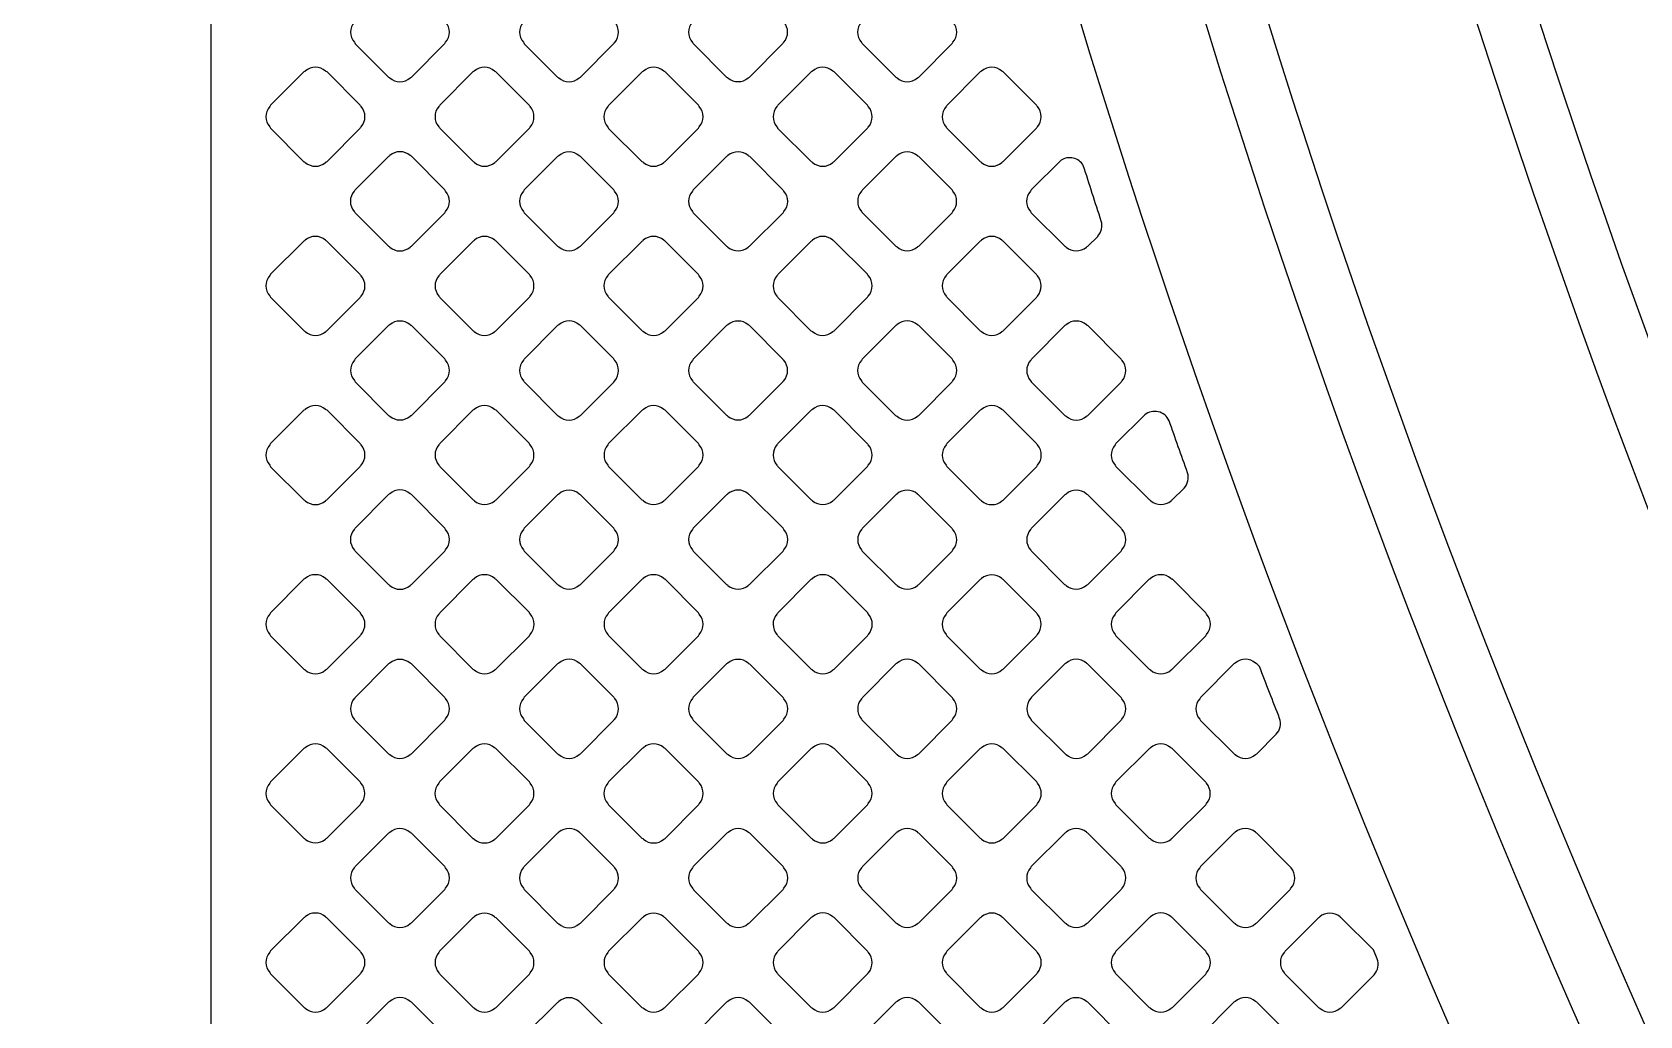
# Model space of a CAD drawing. Extents: x 0 to 248, y 0 to 175.
# Drawn here: x 77.443 to 79.493, y 144.971 to 146.224 of the extents above; entities that cross this region are included whole.
import ezdxf

# ---------------------------------------------------------------- set-up
doc = ezdxf.new("R2010")
doc.units = 0
doc.layers.add('gbr-dxf', color=7, linetype='Continuous')
doc.layers.add('gbr-outline-dxf', color=2, linetype='Continuous')

msp = doc.modelspace()

# ---------------------------------------------------------------- linework, layer by layer
at = {"layer": 'gbr-dxf', "linetype": 'Continuous'}
for points in [[(83.7322, 140.0897), (81.1909, 142.6311, -0.042133), (81.1868, 142.6359, -0.16673), (78.7251, 149.8102, -0.014135)], [(78.8013, 149.8102, 0.166721), (81.2467, 142.6831), (83.7873, 140.1424, -0.01212)], [(83.5493, 139.8215), (80.9089, 142.4619, -0.042015), (80.9048, 142.4667, -0.166954), (78.4137, 149.7194, -0.014027)], [(78.4899, 149.7178, 0.16691), (80.9647, 142.5139), (83.6011, 139.8775, -0.019676)], [(83.9056, 140.3552), (81.39, 142.8708, -0.042856), (81.3858, 142.8758, -0.165958), (79.0743, 149.6481, -0.01087)], [(79.1505, 149.6467, 0.165913), (81.4458, 142.9228), (83.9575, 140.4111, -0.019676)], [(84.0671, 140.6041), (81.5195, 143.1517, -0.041025), (81.5115, 143.1612, -0.164875), (79.3522, 149.5314, -0.009972)], [(78.2641, 149.4586, 0.012838), (78.2932, 148.8456, -0.017977), (78.2933, 148.844, 0.148382), (80.7903, 142.3653), (80.7906, 142.3649, 0.019899), (80.8008, 142.3538, -0.01365), (80.8016, 142.3529), (81.0112, 142.1433, -0.018805), (81.0124, 142.1422, 0.111695), (81.1151, 142.0774, -0.017124), (81.1165, 142.0768, -0.221605), (81.238, 141.9556, -0.020682), (81.2387, 141.9538, 0.111689), (81.3035, 141.8511, -0.023293)], [(81.6646, 141.033), (80.6517, 141.9555, -0.031164), (80.6495, 141.9576), (80.3139, 142.2631, -0.044523), (80.3106, 142.2661), (79.4111, 143.0854, -0.035323), (79.4085, 143.0877), (77.7613, 144.5878, -0.015038), (77.7603, 144.5887, -0.209951), (77.6718, 144.7879, -0.013835), (77.6717, 144.7891), (77.6717, 144.8227, -0.022988), (77.6717, 144.825), (77.6717, 145.684, -0.016316), (77.6717, 145.6855, -0.01633), (77.6717, 145.687), (77.6717, 146.5461, -0.016316)]]:
    msp.add_lwpolyline(points, format="xyb", dxfattribs=at)
for points in [[(78.0696, 146.2115, -0.104392), (78.0706, 146.2097), (78.1131, 146.1672, -0.100151), (78.1148, 146.1662, 0.37981), (78.1408, 146.1662, -0.095956), (78.1424, 146.1671), (78.185, 146.2098, -0.096332), (78.186, 146.2114, 0.37981), (78.186, 146.2374, -0.108153), (78.185, 146.2393), (78.1425, 146.2817, -0.096111), (78.1408, 146.2827, 0.379731), (78.1149, 146.2827, -0.096458), (78.1132, 146.2817), (78.0705, 146.2391, -0.096627), (78.0696, 146.2374, 0.379731)], [(78.5006, 146.2114, -0.087848), (78.5015, 146.2099), (78.5442, 146.1672, -0.10046), (78.5459, 146.1662, 0.37981), (78.5719, 146.1662, -0.096625), (78.5735, 146.1672), (78.6161, 146.2098, -0.096111), (78.6171, 146.2115, 0.37981), (78.6171, 146.2374, -0.09253), (78.6162, 146.239), (78.5735, 146.2817, -0.096423), (78.5718, 146.2827, 0.379731), (78.5458, 146.2827, -0.096458), (78.5442, 146.2817), (78.5015, 146.239, -0.096627), (78.5006, 146.2374, 0.379731)], [(77.8542, 146.2115, -0.104392), (77.8552, 146.2097), (77.8976, 146.1673, -0.10046), (77.8993, 146.1663, 0.379451), (77.9253, 146.1663, -0.096117), (77.9269, 146.1673), (77.9695, 146.2098, -0.095796), (77.9704, 146.2115, 0.378779), (77.9704, 146.2374, -0.091952), (77.9695, 146.2389), (77.9269, 146.2816, -0.096527), (77.9252, 146.2825, 0.37947), (77.8993, 146.2825, -0.096458), (77.8976, 146.2815), (77.8552, 146.2391, -0.096627), (77.8542, 146.2375, 0.379731)], [(78.2852, 146.2114, -0.083317), (78.286, 146.21), (78.3287, 146.1673, -0.096111), (78.3304, 146.1663, 0.379451), (78.3563, 146.1663, -0.09601), (78.358, 146.1673), (78.4005, 146.2098, -0.095796), (78.4015, 146.2115, 0.378779), (78.4015, 146.2374, -0.09601), (78.4005, 146.239), (78.358, 146.2816, -0.10077), (78.3563, 146.2826, 0.37947), (78.3303, 146.2825, -0.096458), (78.3287, 146.2816), (78.2861, 146.239, -0.096627), (78.2852, 146.2374, 0.379731)], [(77.7464, 146.1037, -0.100082), (77.7474, 146.102), (77.7899, 146.0594, -0.095895), (77.7915, 146.0585, 0.378747), (77.8174, 146.0585, -0.09601), (77.8191, 146.0594), (77.8617, 146.1021, -0.096227), (77.8627, 146.1038, 0.379422), (77.8627, 146.1297, -0.096458), (77.8617, 146.1314), (77.8193, 146.1738, -0.100499), (77.8175, 146.1748, 0.379731), (77.7916, 146.1748, -0.096458), (77.7899, 146.1738), (77.7474, 146.1313, -0.096627), (77.7464, 146.1296, 0.3795)], [(77.9619, 146.1038, -0.103999), (77.9629, 146.102), (78.0055, 146.0595, -0.099849), (78.0072, 146.0585, 0.37889), (78.0331, 146.0585, -0.096117), (78.0347, 146.0595), (78.0773, 146.102, -0.095895), (78.0782, 146.1036, 0.379201), (78.0782, 146.1296, -0.092348), (78.0773, 146.1311), (78.0346, 146.1738, -0.096111), (78.0329, 146.1748, 0.379731), (78.007, 146.1748, -0.096458), (78.0053, 146.1738), (77.9629, 146.1314, -0.096627), (77.9619, 146.1298, 0.3795)], [(78.1773, 146.1036, -0.096625), (78.1783, 146.1019), (78.2207, 146.0596, -0.107961), (78.2226, 146.0585, 0.37981), (78.2485, 146.0585, -0.095956), (78.2502, 146.0595), (78.2928, 146.1021, -0.096332), (78.2938, 146.1038, 0.37981), (78.2938, 146.1297, -0.10047), (78.2928, 146.1315), (78.2504, 146.1738, -0.10399), (78.2486, 146.1748, 0.379731), (78.2226, 146.1748, -0.096458), (78.221, 146.1739), (78.1783, 146.1312, -0.096627), (78.1773, 146.1296, 0.379731)], [(78.3929, 146.1037, -0.083317), (78.3937, 146.1023), (78.4366, 146.0595, -0.096627), (78.4382, 146.0585, 0.37981), (78.4642, 146.0585, -0.096625), (78.4658, 146.0595), (78.5083, 146.102, -0.096111), (78.5093, 146.1036, 0.37981), (78.5093, 146.1296, -0.096458), (78.5083, 146.1313), (78.4657, 146.1738, -0.100499), (78.464, 146.1748, 0.379731), (78.438, 146.1748, -0.096458), (78.4364, 146.1739), (78.3938, 146.1313, -0.096627), (78.3929, 146.1297, 0.379731)], [(78.6084, 146.1036, -0.087613), (78.6093, 146.1021), (78.6519, 146.0595, -0.099849), (78.6536, 146.0585, 0.37889), (78.6795, 146.0585, -0.096117), (78.6812, 146.0595), (78.7239, 146.1022, -0.095895), (78.7248, 146.1038, 0.379201), (78.7248, 146.1297, -0.092348), (78.7239, 146.1313), (78.6813, 146.1739, -0.096111), (78.6796, 146.1748, 0.379731), (78.6537, 146.1748, -0.096458), (78.652, 146.1739), (78.6094, 146.1312, -0.096627), (78.6084, 146.1296, 0.3795)], [(77.854, 145.9959, -0.096625), (77.855, 145.9943), (77.8977, 145.9516, -0.092233), (77.8993, 145.9506, 0.379308), (77.9252, 145.9506, -0.09601), (77.9269, 145.9516), (77.9695, 145.9943, -0.095916), (77.9705, 145.9959, 0.378952), (77.9705, 146.0218, -0.099971), (77.9695, 146.0236), (77.9268, 146.0663, -0.088207), (77.9253, 146.0672, 0.37947), (77.8993, 146.0672, -0.096458), (77.8977, 146.0662), (77.855, 146.0236, -0.096627), (77.854, 146.0219, 0.379731)], [(78.0697, 145.996, -0.104473), (78.0707, 145.9942), (78.1131, 145.9518, -0.100073), (78.1149, 145.9508, 0.378747), (78.1408, 145.9508, -0.09601), (78.1424, 145.9518), (78.185, 145.9943, -0.096227), (78.1859, 145.9959, 0.379422), (78.1859, 146.0219, -0.09253), (78.185, 146.0235), (78.1424, 146.066, -0.096423), (78.1408, 146.067, 0.379731), (78.1148, 146.067, -0.096458), (78.1131, 146.066), (78.0707, 146.0236, -0.096857), (78.0697, 146.0219, 0.3795)], [(78.2851, 145.996, -0.108153), (78.2862, 145.9941), (78.3286, 145.9517, -0.104311), (78.3304, 145.9507, 0.37981), (78.3563, 145.9507, -0.096625), (78.358, 145.9517), (78.4006, 145.9943, -0.096111), (78.4016, 145.9959, 0.37981), (78.4016, 146.0219, -0.104293), (78.4005, 146.0237), (78.3581, 146.0661, -0.108515), (78.3563, 146.0671, 0.379731), (78.3303, 146.0671, -0.096458), (78.3287, 146.0661), (78.2861, 146.0236, -0.096627), (78.2851, 146.0219, 0.379731)], [(78.5007, 145.9959, -0.083317), (78.5016, 145.9945), (78.5443, 145.9518, -0.096111), (78.5459, 145.9508, 0.379308), (78.5718, 145.9508, -0.09601), (78.5735, 145.9518), (78.616, 145.9943, -0.096227), (78.617, 145.996, 0.378952), (78.617, 146.0219, -0.095968), (78.616, 146.0235), (78.5735, 146.066, -0.10077), (78.5718, 146.067, 0.37947), (78.5458, 146.067, -0.096458), (78.5442, 146.066), (78.5017, 146.0235, -0.096627), (78.5007, 146.0219, 0.379731)], [(78.7161, 145.9959, -0.087613), (78.717, 145.9944), (78.7597, 145.9517, -0.100073), (78.7614, 145.9507, 0.378934), (78.7874, 145.9507, -0.096157), (78.789, 145.9517), (78.8017, 145.9643), (78.8017, 145.9644, 0.264088), (78.8063, 145.9836, -0.001585), (78.7834, 146.0545, 0.417388), (78.755, 146.0614), (78.7171, 146.0235, -0.096627), (78.7161, 146.0219, 0.3795)], [(77.7464, 145.8883, -0.096625), (77.7474, 145.8866), (77.7901, 145.8439, -0.092233), (77.7916, 145.843, 0.37981), (77.8176, 145.843, -0.095956), (77.8192, 145.844), (77.8617, 145.8865, -0.096332), (77.8627, 145.8881, 0.37981), (77.8627, 145.9141, -0.10047), (77.8617, 145.9158), (77.8192, 145.9583, -0.10399), (77.8174, 145.9593, 0.379731), (77.7914, 145.9593, -0.096458), (77.7898, 145.9583), (77.7474, 145.9159, -0.096627), (77.7464, 145.9142, 0.379731)], [(77.9619, 145.8882, -0.100076), (77.9629, 145.8864), (78.0054, 145.8439, -0.096328), (78.007, 145.843, 0.379422), (78.033, 145.843, -0.095973), (78.0346, 145.844), (78.0772, 145.8866, -0.096332), (78.0782, 145.8882, 0.379308), (78.0782, 145.9142, -0.095968), (78.0773, 145.9158), (78.0348, 145.9583, -0.100093), (78.033, 145.9593, 0.37947), (78.0071, 145.9593, -0.096723), (78.0054, 145.9583), (77.9629, 145.9158, -0.096627), (77.9619, 145.9141, 0.379357)], [(78.1773, 145.8882, -0.092139), (78.1783, 145.8866), (78.2209, 145.844, -0.104264), (78.2227, 145.843, 0.37981), (78.2487, 145.843, -0.096625), (78.2503, 145.844), (78.2928, 145.8865, -0.096111), (78.2938, 145.8881, 0.37981), (78.2938, 145.9141, -0.088014), (78.2928, 145.9156), (78.25, 145.9584, -0.092623), (78.2485, 145.9593, 0.379731), (78.2225, 145.9593, -0.096458), (78.2209, 145.9583), (78.1783, 145.9158, -0.096627), (78.1773, 145.9142, 0.379731)], [(78.3929, 145.8881, -0.096625), (78.3938, 145.8864), (78.4362, 145.8441, -0.107961), (78.4381, 145.843, 0.37981), (78.464, 145.843, -0.095956), (78.4657, 145.844), (78.5083, 145.8866, -0.096332), (78.5093, 145.8882, 0.37981), (78.5093, 145.9142, -0.10047), (78.5083, 145.9159), (78.4659, 145.9583, -0.10399), (78.4641, 145.9593, 0.379731), (78.4382, 145.9593, -0.096458), (78.4365, 145.9583), (78.3938, 145.9157, -0.096627), (78.3929, 145.914, 0.379731)], [(78.6084, 145.8882, -0.083317), (78.6093, 145.8868), (78.6521, 145.844, -0.096111), (78.6537, 145.843, 0.379308), (78.6797, 145.843, -0.09601), (78.6813, 145.844), (78.7238, 145.8865, -0.096227), (78.7248, 145.8881, 0.378952), (78.7248, 145.9141, -0.095968), (78.7239, 145.9157), (78.6812, 145.9583, -0.10077), (78.6795, 145.9593, 0.37947), (78.6535, 145.9593, -0.096458), (78.6519, 145.9583), (78.6094, 145.9158, -0.096627), (78.6084, 145.9142, 0.379731)], [(77.8542, 145.7805, -0.095968), (77.8552, 145.7788), (77.8978, 145.7362, -0.092398), (77.8993, 145.7353, 0.378952), (77.9253, 145.7353, -0.095506), (77.9269, 145.7362), (77.9694, 145.7788, -0.096227), (77.9704, 145.7804, 0.379422), (77.9704, 145.8064, -0.100399), (77.9694, 145.8081), (77.927, 145.8505, -0.10437), (77.9252, 145.8515, 0.379731), (77.8993, 145.8515, -0.096458), (77.8976, 145.8505), (77.8552, 145.8081, -0.096627), (77.8542, 145.8064, 0.379357)], [(78.0696, 145.7804, -0.096475), (78.0705, 145.7788), (78.1132, 145.7361, -0.092289), (78.1148, 145.7351, 0.37981), (78.1408, 145.7351, -0.096625), (78.1424, 145.7361), (78.185, 145.7787, -0.096111), (78.186, 145.7804, 0.37981), (78.186, 145.8063, -0.100585), (78.185, 145.8081), (78.1423, 145.8508, -0.088202), (78.1408, 145.8517, 0.379731), (78.1149, 145.8517, -0.096458), (78.1132, 145.8507), (78.0705, 145.808, -0.096627), (78.0696, 145.8064, 0.379731)], [(78.2852, 145.7804, -0.092162), (78.2861, 145.7788), (78.3286, 145.7363, -0.103673), (78.3304, 145.7353, 0.37889), (78.3563, 145.7353, -0.096117), (78.358, 145.7363), (78.4005, 145.7788, -0.095895), (78.4015, 145.7804, 0.379201), (78.4015, 145.8064, -0.087784), (78.4005, 145.8079), (78.3579, 145.8506, -0.092233), (78.3563, 145.8515, 0.379731), (78.3303, 145.8515, -0.096458), (78.3287, 145.8505), (78.2861, 145.808, -0.096627), (78.2852, 145.8063, 0.3795)], [(78.5006, 145.7804, -0.096625), (78.5015, 145.7787), (78.544, 145.7362, -0.107961), (78.5459, 145.7352, 0.37981), (78.5719, 145.7352, -0.095956), (78.5735, 145.7362), (78.6161, 145.7788, -0.096332), (78.6171, 145.7804, 0.37981), (78.6171, 145.8064, -0.10047), (78.6161, 145.8081), (78.5736, 145.8506, -0.10399), (78.5718, 145.8516, 0.379731), (78.5458, 145.8516, -0.096458), (78.5442, 145.8507), (78.5015, 145.808, -0.096627), (78.5006, 145.8063, 0.379731)], [(78.7162, 145.7804, -0.083328), (78.7171, 145.779), (78.7599, 145.7362, -0.096332), (78.7615, 145.7352, 0.379451), (78.7875, 145.7352, -0.096117), (78.7891, 145.7361), (78.8317, 145.7787, -0.095796), (78.8327, 145.7803, 0.378779), (78.8327, 145.8062, -0.09601), (78.8317, 145.8079), (78.789, 145.8505, -0.10077), (78.7873, 145.8515, 0.37947), (78.7614, 145.8515, -0.096458), (78.7597, 145.8505), (78.7172, 145.808, -0.096627), (78.7162, 145.8063, 0.379731)], [(77.7464, 145.6726, -0.107964), (77.7474, 145.6708), (77.7897, 145.6285, -0.103923), (77.7915, 145.6274, 0.378747), (77.8174, 145.6274, -0.09601), (77.8191, 145.6284), (77.8617, 145.6711, -0.096227), (77.8627, 145.6727, 0.379422), (77.8627, 145.6987, -0.10451), (77.8617, 145.7005), (77.8194, 145.7427, -0.107961), (77.8175, 145.7438, 0.379731), (77.7916, 145.7438, -0.096458), (77.7899, 145.7428), (77.7474, 145.7002, -0.096627), (77.7464, 145.6986, 0.3795)], [(77.9619, 145.6987, 0.379249), (77.9619, 145.6728, -0.096475), (77.9629, 145.6711), (78.0056, 145.6284, -0.092289), (78.0071, 145.6275, 0.37981), (78.0331, 145.6275, -0.096625), (78.0348, 145.6284), (78.0772, 145.6709, -0.096111), (78.0782, 145.6726, 0.379451), (78.0782, 145.6985, -0.100402), (78.0772, 145.7003), (78.0347, 145.7428, -0.104101), (78.0329, 145.7438, 0.378939), (78.007, 145.7438, -0.096614), (78.0053, 145.7428), (77.9629, 145.7003, -0.096195)], [(78.1773, 145.6726, -0.087946), (78.1782, 145.6711), (78.2208, 145.6285, -0.100093), (78.2226, 145.6275, 0.379422), (78.2485, 145.6275, -0.096625), (78.2502, 145.6285), (78.2928, 145.6711, -0.096111), (78.2938, 145.6727, 0.379308), (78.2938, 145.6987, -0.092315), (78.2928, 145.7002), (78.2502, 145.7428, -0.096527), (78.2486, 145.7438, 0.37947), (78.2226, 145.7438, -0.096458), (78.221, 145.7428), (78.1783, 145.7002, -0.096627), (78.1773, 145.6985, 0.379357)], [(78.3928, 145.6727, -0.092162), (78.3938, 145.6711), (78.4364, 145.6285, -0.103673), (78.4382, 145.6275, 0.37889), (78.4642, 145.6275, -0.096117), (78.4658, 145.6284), (78.5083, 145.671, -0.095895), (78.5093, 145.6726, 0.379201), (78.5093, 145.6986, -0.087784), (78.5084, 145.7001), (78.4656, 145.7429, -0.092233), (78.464, 145.7438, 0.379731), (78.438, 145.7438, -0.096458), (78.4364, 145.7428), (78.3938, 145.7003, -0.096627), (78.3929, 145.6986, 0.3795)], [(78.6084, 145.6726, -0.096625), (78.6094, 145.6709), (78.6519, 145.6284, -0.107817), (78.6537, 145.6274, 0.37981), (78.6797, 145.6274, -0.096625), (78.6813, 145.6283), (78.724, 145.671, -0.096111), (78.7249, 145.6726, 0.37981), (78.7249, 145.6986, -0.100399), (78.7239, 145.7003), (78.6814, 145.7428, -0.10437), (78.6796, 145.7438, 0.379731), (78.6537, 145.7438, -0.096458), (78.652, 145.7428), (78.6094, 145.7002, -0.096627), (78.6084, 145.6985, 0.379731)], [(78.824, 145.6726, -0.083636), (78.8249, 145.6712), (78.8676, 145.6284, -0.096539), (78.8693, 145.6275, 0.378676), (78.8952, 145.6275, -0.096261), (78.8968, 145.6284), (78.9118, 145.6434, 0.270693), (78.9163, 145.6631, -0.0015), (78.8927, 145.7294, 0.496492), (78.8616, 145.7367), (78.825, 145.7002, -0.096857), (78.824, 145.6985, 0.3795)], [(77.854, 145.5649, -0.104392), (77.8551, 145.5631), (77.8976, 145.5206, -0.100151), (77.8993, 145.5196, 0.37981), (77.9253, 145.5196, -0.095956), (77.9269, 145.5206), (77.9695, 145.5632, -0.096111), (77.9705, 145.5649, 0.37981), (77.9705, 145.5908, -0.108195), (77.9694, 145.5927), (77.927, 145.6352, -0.096857), (77.9253, 145.6362, 0.379731), (77.8993, 145.6362, -0.096458), (77.8977, 145.6352), (77.855, 145.5925, -0.096627), (77.854, 145.5909, 0.379731)], [(78.0697, 145.5649, -0.096625), (78.0707, 145.5633), (78.1133, 145.5207, -0.092233), (78.1148, 145.5198, 0.37981), (78.1408, 145.5198, -0.095956), (78.1424, 145.5207), (78.1849, 145.5632, -0.096332), (78.1859, 145.5649, 0.37981), (78.1859, 145.5908, -0.10047), (78.1849, 145.5926), (78.1426, 145.6349, -0.10399), (78.1408, 145.636, 0.379731), (78.1148, 145.636, -0.096458), (78.1131, 145.635), (78.0707, 145.5925, -0.096627), (78.0697, 145.5909, 0.379731)], [(78.2851, 145.5909, 0.37947), (78.2851, 145.5649, -0.100399), (78.2861, 145.5632), (78.3287, 145.5206, -0.096627), (78.3304, 145.5196, 0.37981), (78.3563, 145.5196, -0.096625), (78.358, 145.5206), (78.4006, 145.5632, -0.096111), (78.4016, 145.5649, 0.379308), (78.4016, 145.5908, -0.096507), (78.4006, 145.5925), (78.358, 145.6351, -0.10077), (78.3563, 145.6361, 0.379), (78.3303, 145.6361, -0.095968), (78.3287, 145.6351), (78.2861, 145.5925, -0.096527)], [(78.5007, 145.5649, -0.092052), (78.5016, 145.5633), (78.5443, 145.5207, -0.103923), (78.5461, 145.5196, 0.378747), (78.572, 145.5196, -0.09601), (78.5736, 145.5206), (78.6161, 145.5632, -0.096227), (78.6171, 145.5648, 0.379422), (78.6171, 145.5907, -0.088014), (78.6162, 145.5922), (78.5734, 145.635, -0.092233), (78.5718, 145.636, 0.379731), (78.5458, 145.636, -0.096458), (78.5442, 145.635), (78.5017, 145.5925, -0.096627), (78.5007, 145.5908, 0.3795)], [(78.7162, 145.5647, -0.096117), (78.7172, 145.5631), (78.7596, 145.5207, -0.10771), (78.7614, 145.5196, 0.379201), (78.7874, 145.5197, -0.095956), (78.789, 145.5206), (78.8317, 145.5633, -0.096332), (78.8326, 145.5649, 0.379308), (78.8327, 145.5908, -0.100076), (78.8317, 145.5926), (78.7892, 145.635, -0.10417), (78.7874, 145.636, 0.37947), (78.7615, 145.636, -0.096458), (78.7598, 145.635), (78.7172, 145.5923, -0.096627), (78.7162, 145.5907, 0.3795)], [(77.7463, 145.4571, -0.104392), (77.7473, 145.4553), (77.7898, 145.4128, -0.100151), (77.7915, 145.4118, 0.37981), (77.8175, 145.4118, -0.095956), (77.8191, 145.4128), (77.8617, 145.4554, -0.096332), (77.8627, 145.4571, 0.37981), (77.8627, 145.483, -0.092348), (77.8618, 145.4846), (77.8191, 145.5273, -0.096111), (77.8174, 145.5283, 0.379731), (77.7914, 145.5283, -0.096458), (77.7898, 145.5273), (77.7472, 145.4847, -0.096627), (77.7463, 145.4831, 0.379731)], [(77.9619, 145.4571, -0.108195), (77.963, 145.4552), (78.0052, 145.413, -0.10437), (78.007, 145.4119, 0.37981), (78.033, 145.4119, -0.095956), (78.0346, 145.4129), (78.0772, 145.4555, -0.096332), (78.0782, 145.4572, 0.37981), (78.0782, 145.4832, -0.104392), (78.0772, 145.4849), (78.0349, 145.5272, -0.107961), (78.0331, 145.5283, 0.379731), (78.0071, 145.5283, -0.096458), (78.0054, 145.5273), (77.9629, 145.4847, -0.096857), (77.9619, 145.4831, 0.379731)], [(78.1773, 145.4572, -0.083317), (78.1782, 145.4558), (78.221, 145.4129, -0.096111), (78.2227, 145.412, 0.37981), (78.2487, 145.412, -0.095956), (78.2503, 145.4129), (78.2928, 145.4554, -0.096332), (78.2938, 145.4571, 0.37981), (78.2938, 145.483, -0.096625), (78.2928, 145.4847), (78.2502, 145.5273, -0.100151), (78.2485, 145.5283, 0.379731), (78.2225, 145.5283, -0.096458), (78.2209, 145.5273), (78.1783, 145.4848, -0.096627), (78.1773, 145.4831, 0.379731)], [(78.3928, 145.483, 0.37947), (78.3929, 145.457, -0.088014), (78.3938, 145.4555), (78.4365, 145.4128, -0.100499), (78.4382, 145.4118, 0.37981), (78.4642, 145.4118, -0.095956), (78.4658, 145.4128), (78.5084, 145.4554, -0.096332), (78.5094, 145.4571, 0.379308), (78.5094, 145.483, -0.092052), (78.5085, 145.4846), (78.4657, 145.5273, -0.096328), (78.4641, 145.5283, 0.379), (78.4382, 145.5283, -0.096507), (78.4365, 145.5273), (78.3938, 145.4846, -0.096527)], [(78.6085, 145.457, -0.092139), (78.6095, 145.4555), (78.6519, 145.413, -0.104264), (78.6537, 145.412, 0.379451), (78.6797, 145.412, -0.096117), (78.6813, 145.4129), (78.7239, 145.4555, -0.095796), (78.7248, 145.4571, 0.378779), (78.7248, 145.483, -0.087715), (78.7239, 145.4845), (78.6812, 145.5272, -0.092456), (78.6796, 145.5282, 0.37947), (78.6537, 145.5282, -0.096458), (78.652, 145.5272), (78.6095, 145.4846, -0.096627), (78.6085, 145.483, 0.379731)], [(78.8239, 145.4571, -0.095968), (78.8249, 145.4554), (78.8674, 145.4129, -0.107982), (78.8692, 145.4118, 0.378777), (78.8952, 145.4118, -0.095862), (78.8968, 145.4128), (78.9395, 145.4555, -0.095895), (78.9405, 145.4571, 0.378387), (78.9405, 145.483, -0.09937), (78.9395, 145.4847), (78.8969, 145.5273, -0.103673), (78.8951, 145.5283, 0.379347), (78.8692, 145.5283, -0.096458), (78.8675, 145.5273), (78.8249, 145.4846, -0.096627), (78.8239, 145.483, 0.379357)], [(77.8541, 145.3493, -0.103956), (77.8551, 145.3475), (77.8975, 145.3051, -0.100401), (77.8992, 145.3041, 0.378952), (77.9251, 145.3041, -0.095866), (77.9268, 145.3051), (77.9694, 145.3477, -0.096227), (77.9704, 145.3494, 0.379422), (77.9704, 145.3753, -0.09253), (77.9694, 145.3769), (77.9269, 145.4195, -0.096423), (77.9252, 145.4204, 0.379731), (77.8993, 145.4204, -0.096458), (77.8976, 145.4195), (77.8551, 145.3769, -0.096627), (77.8541, 145.3753, 0.379357)], [(78.0696, 145.3494, -0.104392), (78.0706, 145.3476), (78.1131, 145.3051, -0.100151), (78.1148, 145.3041, 0.37981), (78.1408, 145.3041, -0.095956), (78.1424, 145.3051), (78.185, 145.3477, -0.096332), (78.186, 145.3493, 0.37981), (78.186, 145.3753, -0.108153), (78.185, 145.3772), (78.1425, 145.4197, -0.096111), (78.1408, 145.4206, 0.379731), (78.1149, 145.4206, -0.096458), (78.1132, 145.4197), (78.0705, 145.377, -0.096627), (78.0696, 145.3754, 0.379731)], [(78.2852, 145.3494, -0.096625), (78.2862, 145.3478), (78.3289, 145.3051, -0.092072), (78.3305, 145.3041, 0.37981), (78.3564, 145.3041, -0.096625), (78.3581, 145.3051), (78.4006, 145.3476, -0.096111), (78.4016, 145.3492, 0.37981), (78.4016, 145.3752, -0.100399), (78.4006, 145.3769), (78.3581, 145.4194, -0.10437), (78.3563, 145.4204, 0.379731), (78.3303, 145.4204, -0.096458), (78.3287, 145.4195), (78.2862, 145.377, -0.096627), (78.2852, 145.3754, 0.379731)], [(78.5007, 145.3492, -0.087784), (78.5016, 145.3477), (78.5442, 145.3052, -0.100476), (78.5459, 145.3041, 0.37981), (78.5719, 145.3041, -0.096625), (78.5735, 145.3051), (78.6161, 145.3477, -0.096111), (78.6171, 145.3494, 0.37981), (78.6171, 145.3754, -0.09253), (78.6162, 145.3769), (78.5736, 145.4195, -0.096423), (78.5719, 145.4205, 0.379731), (78.546, 145.4205, -0.096458), (78.5443, 145.4195), (78.5017, 145.3768, -0.096627), (78.5007, 145.3752, 0.379731)], [(78.7162, 145.3494, -0.092162), (78.7171, 145.3478), (78.7598, 145.3052, -0.103673), (78.7615, 145.3041, 0.378604), (78.7875, 145.3041, -0.095862), (78.7891, 145.3051), (78.8317, 145.3477, -0.095895), (78.8326, 145.3493, 0.378387), (78.8326, 145.3752, -0.087225), (78.8317, 145.3767), (78.7889, 145.4195, -0.09197), (78.7873, 145.4205, 0.379347), (78.7614, 145.4205, -0.096458), (78.7597, 145.4195), (78.7172, 145.377, -0.096627), (78.7162, 145.3753, 0.3795)], [(78.9317, 145.3493, -0.095383), (78.9326, 145.3476), (78.9751, 145.3052, -0.107681), (78.977, 145.3041, 0.378503), (79.0029, 145.3041, -0.096031), (79.0045, 145.3051), (79.0293, 145.3299), (79.0293, 145.3299, 0.277846), (79.0336, 145.3501, -0.001513), (79.0079, 145.4163), (79.0048, 145.4194, -0.105123), (79.003, 145.4205, 0.379106), (78.977, 145.4205, -0.096377), (78.9754, 145.4195), (78.9327, 145.3768, -0.096195), (78.9317, 145.3752, 0.378316)], [(77.7464, 145.2675, 0.37947), (77.7464, 145.2416, -0.10047), (77.7474, 145.2399), (77.7898, 145.1974, -0.096111), (77.7915, 145.1964, 0.379308), (77.8174, 145.1964, -0.09601), (77.8191, 145.1974), (77.8616, 145.2399, -0.096227), (77.8626, 145.2416, 0.379422), (77.8626, 145.2675, -0.096458), (77.8616, 145.2692), (77.8191, 145.3116, -0.100499), (77.8174, 145.3126, 0.379357), (77.7915, 145.3126, -0.096507), (77.7898, 145.3117), (77.7473, 145.2692, -0.096423)], [(77.9617, 145.2675, 0.379249), (77.9618, 145.2416, -0.104392), (77.9628, 145.2398), (78.0053, 145.1973, -0.100151), (78.007, 145.1963, 0.379308), (78.033, 145.1963, -0.09601), (78.0346, 145.1972), (78.0773, 145.2399, -0.096227), (78.0782, 145.2416, 0.379422), (78.0782, 145.2675, -0.09253), (78.0773, 145.2691), (78.0346, 145.3118, -0.096627), (78.0329, 145.3127, 0.3795), (78.007, 145.3128, -0.096614), (78.0053, 145.3118), (77.9627, 145.2692, -0.096195)], [(78.1773, 145.2415, -0.096475), (78.1783, 145.2399), (78.2208, 145.1974, -0.108174), (78.2227, 145.1963, 0.37981), (78.2487, 145.1963, -0.096625), (78.2503, 145.1973), (78.2929, 145.2399, -0.096111), (78.2939, 145.2416, 0.37981), (78.2939, 145.2675, -0.100399), (78.2929, 145.2693), (78.2504, 145.3117, -0.10437), (78.2486, 145.3128, 0.379731), (78.2226, 145.3128, -0.096458), (78.221, 145.3118), (78.1783, 145.2691, -0.096627), (78.1773, 145.2675, 0.379731)], [(78.393, 145.2675, 0.378939), (78.393, 145.2415, -0.083226), (78.3939, 145.2401), (78.4366, 145.1974, -0.095895), (78.4382, 145.1964, 0.37889), (78.4642, 145.1964, -0.096157), (78.4658, 145.1974), (78.5083, 145.2399, -0.096332), (78.5093, 145.2416, 0.37981), (78.5093, 145.2675, -0.096475), (78.5083, 145.2692), (78.4658, 145.3117, -0.100093), (78.4641, 145.3127, 0.379228), (78.4382, 145.3127, -0.096614), (78.4365, 145.3117), (78.3939, 145.2691, -0.096539)], [(78.6084, 145.2675, 0.37947), (78.6084, 145.2415, -0.088014), (78.6093, 145.24), (78.652, 145.1974, -0.101196), (78.6537, 145.1964, 0.378966), (78.6796, 145.1963, -0.095528), (78.6813, 145.1973), (78.724, 145.24, -0.095686), (78.7249, 145.2416, 0.378381), (78.7249, 145.2675, -0.092052), (78.724, 145.2691), (78.6813, 145.3118, -0.096527), (78.6796, 145.3128, 0.379), (78.6537, 145.3128, -0.095968), (78.6521, 145.3118), (78.6093, 145.2691, -0.096527)], [(78.824, 145.2675, 0.378954), (78.824, 145.2416, -0.091476), (78.8249, 145.24), (78.8675, 145.1974, -0.104101), (78.8693, 145.1964, 0.378702), (78.8952, 145.1964, -0.095487), (78.8968, 145.1974), (78.9394, 145.2399, -0.095987), (78.9404, 145.2416, 0.379109), (78.9403, 145.2675, -0.088442), (78.9394, 145.269), (78.8967, 145.3117, -0.092233), (78.8951, 145.3127, 0.379057), (78.8692, 145.3127, -0.095862), (78.8676, 145.3117), (78.825, 145.2691, -0.095895)], [(77.8541, 145.1598, 0.379249), (77.8541, 145.1339, -0.10047), (77.8551, 145.1322), (77.8977, 145.0896, -0.096111), (77.8993, 145.0886, 0.379308), (77.9253, 145.0886, -0.09601), (77.9269, 145.0895), (77.9694, 145.1321, -0.096227), (77.9704, 145.1337, 0.379422), (77.9704, 145.1597, -0.096458), (77.9694, 145.1613), (77.9268, 145.2039, -0.100824), (77.9251, 145.2049, 0.3795), (77.8992, 145.2049, -0.096614), (77.8975, 145.204), (77.855, 145.1615, -0.096195)], [(78.0695, 145.1597, 0.378939), (78.0696, 145.1338, -0.100082), (78.0706, 145.132), (78.1132, 145.0894, -0.096227), (78.1148, 145.0884, 0.379201), (78.1408, 145.0884, -0.095956), (78.1424, 145.0894), (78.185, 145.132, -0.096332), (78.186, 145.1337, 0.37981), (78.186, 145.1597, -0.096475), (78.185, 145.1613), (78.1422, 145.2041, -0.083596), (78.1408, 145.205, 0.3795), (78.1149, 145.205, -0.096614), (78.1132, 145.204), (78.0705, 145.1613, -0.096539)], [(78.2852, 145.1597, 0.37947), (78.2852, 145.1338, -0.108195), (78.2863, 145.1319), (78.3286, 145.0896, -0.10437), (78.3304, 145.0886, 0.37981), (78.3563, 145.0886, -0.095956), (78.358, 145.0896), (78.4006, 145.1322, -0.096332), (78.4016, 145.1338, 0.379308), (78.4016, 145.1598, -0.104185), (78.4006, 145.1616), (78.3583, 145.2039, -0.108196), (78.3564, 145.2049, 0.379), (78.3305, 145.2049, -0.095968), (78.3288, 145.204), (78.2862, 145.1614, -0.096527)], [(78.5007, 145.1338, -0.083317), (78.5016, 145.1324), (78.5443, 145.0897, -0.096857), (78.546, 145.0887, 0.379057), (78.5719, 145.0886, -0.096031), (78.5735, 145.0896), (78.6161, 145.1322, -0.096206), (78.6171, 145.1338, 0.378304), (78.6171, 145.1597, -0.095383), (78.6161, 145.1613), (78.5735, 145.204, -0.100401), (78.5718, 145.205, 0.37947), (78.5458, 145.2049, -0.096458), (78.5442, 145.204), (78.5017, 145.1614, -0.096627), (78.5007, 145.1598, 0.379731)], [(78.7161, 145.1597, 0.378856), (78.7161, 145.1337, -0.087715), (78.7171, 145.1323), (78.7597, 145.0896, -0.100442), (78.7615, 145.0886, 0.378702), (78.7874, 145.0886, -0.095883), (78.789, 145.0895), (78.8317, 145.1322, -0.095987), (78.8327, 145.1339, 0.378553), (78.8327, 145.1598, -0.092052), (78.8317, 145.1613), (78.7891, 145.204, -0.096527), (78.7874, 145.205, 0.378825), (78.7615, 145.205, -0.096355), (78.7598, 145.204), (78.7171, 145.1613, -0.096509)], [(78.9317, 145.1597, 0.378698), (78.9317, 145.1338, -0.092061), (78.9327, 145.1323), (78.9753, 145.0896, -0.104246), (78.9771, 145.0886, 0.379422), (79.003, 145.0886, -0.095956), (79.0047, 145.0896), (79.0472, 145.1321, -0.096332), (79.0481, 145.1337, 0.37975), (79.0482, 145.1597, -0.08798), (79.0472, 145.1612), (79.0044, 145.204, -0.092398), (79.0029, 145.205, 0.37888), (78.9769, 145.205, -0.095883), (78.9753, 145.204), (78.9327, 145.1614, -0.096742)], [(77.7464, 145.0262, -0.096625), (77.7474, 145.0246), (77.7901, 144.9819, -0.092233), (77.7916, 144.9809, 0.37981), (77.8176, 144.9809, -0.095956), (77.8192, 144.9819), (77.8617, 145.0244, -0.096332), (77.8627, 145.026, 0.37981), (77.8627, 145.052, -0.10047), (77.8617, 145.0537), (77.8192, 145.0962, -0.10399), (77.8174, 145.0972, 0.379731), (77.7914, 145.0972, -0.096458), (77.7898, 145.0962), (77.7474, 145.0538, -0.096627), (77.7464, 145.0522, 0.379731)], [(77.9619, 145.052, 0.379249), (77.9619, 145.0261, -0.10047), (77.9629, 145.0243), (78.0055, 144.9818, -0.096332), (78.0071, 144.9808, 0.379451), (78.0331, 144.9808, -0.096117), (78.0347, 144.9817), (78.0773, 145.0243, -0.095895), (78.0782, 145.0259, 0.379201), (78.0782, 145.0519, -0.096625), (78.0772, 145.0535), (78.0347, 145.0961, -0.100476), (78.0329, 145.0971, 0.3795), (78.007, 145.0971, -0.096614), (78.0053, 145.0961), (77.9628, 145.0537, -0.096195)], [(78.1773, 145.0259, -0.092052), (78.1783, 145.0243), (78.2208, 144.9818, -0.104246), (78.2226, 144.9808, 0.378952), (78.2485, 144.9808, -0.095866), (78.2501, 144.9817), (78.2928, 145.0244, -0.096227), (78.2938, 145.0261, 0.379422), (78.2938, 145.052, -0.088014), (78.2928, 145.0535), (78.2502, 145.0962, -0.092233), (78.2486, 145.0971, 0.379731), (78.2226, 145.0971, -0.096458), (78.221, 145.0961), (78.1783, 145.0535, -0.096627), (78.1773, 145.0518, 0.379357)], [(78.3929, 145.026, -0.096625), (78.3938, 145.0243), (78.4363, 144.9819, -0.108515), (78.4381, 144.9809, 0.378966), (78.4641, 144.9808, -0.095781), (78.4657, 144.9818), (78.5084, 145.0245, -0.095824), (78.5094, 145.0261, 0.378431), (78.5094, 145.052, -0.099879), (78.5084, 145.0537), (78.4659, 145.0963, -0.103673), (78.4641, 145.0973, 0.379347), (78.4382, 145.0973, -0.096458), (78.4365, 145.0963), (78.3938, 145.0536, -0.096627), (78.3929, 145.052, 0.379731)], [(78.6084, 145.052, 0.378884), (78.6084, 145.0261, -0.083636), (78.6093, 145.0247), (78.6521, 144.9819, -0.096212), (78.6538, 144.9809, 0.379496), (78.6797, 144.9809, -0.095973), (78.6814, 144.9818), (78.7239, 145.0244, -0.095987), (78.7249, 145.026, 0.379109), (78.7248, 145.052, -0.096723), (78.7239, 145.0536), (78.6813, 145.0962, -0.100519), (78.6796, 145.0972, 0.379106), (78.6537, 145.0972, -0.096528), (78.652, 145.0962), (78.6094, 145.0536, -0.096509)], [(78.8239, 145.0519, 0.379082), (78.8239, 145.026, -0.088346), (78.8249, 145.0245), (78.8675, 144.9818, -0.100824), (78.8692, 144.9808, 0.37981), (78.8952, 144.9808, -0.096625), (78.8969, 144.9818), (78.9395, 145.0244, -0.096111), (78.9405, 145.026, 0.37975), (78.9405, 145.052, -0.09253), (78.9395, 145.0536), (78.8968, 145.0963, -0.096527), (78.8952, 145.0972, 0.378945), (78.8692, 145.0973, -0.095968), (78.8676, 145.0963), (78.8249, 145.0535, -0.095895)], [(79.0395, 145.026, -0.092052), (79.0405, 145.0244), (79.083, 144.9819, -0.103923), (79.0848, 144.9809, 0.378867), (79.1107, 144.9809, -0.09601), (79.1123, 144.9819), (79.1541, 145.0236, 0.278375), (79.1581, 145.0439), (79.1533, 145.0551), (79.1122, 145.0962, -0.092233), (79.1107, 145.0971, 0.379731), (79.0847, 145.0971, -0.096458), (79.0831, 145.0961), (79.0405, 145.0536, -0.096627), (79.0395, 145.052, 0.3795)], [(77.8542, 144.9184, -0.092052), (77.8551, 144.9168), (77.898, 144.8739, -0.08752), (77.8994, 144.873, 0.378747), (77.9254, 144.873, -0.09601), (77.927, 144.874), (77.9695, 144.9165, -0.095916), (77.9705, 144.9182, 0.379422), (77.9705, 144.9441, -0.104392), (77.9695, 144.9459), (77.9269, 144.9885, -0.092233), (77.9253, 144.9895, 0.379731), (77.8993, 144.9895, -0.096458), (77.8977, 144.9885), (77.8552, 144.946, -0.096627), (77.8542, 144.9443, 0.3795)], [(78.0697, 144.9183, -0.100082), (78.0707, 144.9165), (78.1132, 144.874, -0.095895), (78.1149, 144.8731, 0.378747), (78.1408, 144.8731, -0.09601), (78.1424, 144.874), (78.185, 144.9166, -0.096227), (78.1859, 144.9182, 0.379422), (78.1859, 144.9442, -0.096458), (78.1849, 144.9458), (78.1425, 144.9883, -0.100499), (78.1408, 144.9893, 0.379731), (78.1148, 144.9893, -0.096458), (78.1131, 144.9883), (78.0707, 144.9459, -0.096627), (78.0697, 144.9442, 0.3795)], [(78.2851, 144.9442, 0.378939), (78.2851, 144.9183, -0.103999), (78.2861, 144.9165), (78.3286, 144.874, -0.099849), (78.3303, 144.873, 0.378664), (78.3562, 144.873, -0.095862), (78.3579, 144.874), (78.4006, 144.9167, -0.096036), (78.4015, 144.9183, 0.37829), (78.4015, 144.9442, -0.091854), (78.4006, 144.9458), (78.3579, 144.9885, -0.095796), (78.3563, 144.9894, 0.379116), (78.3303, 144.9894, -0.096462), (78.3287, 144.9884), (78.2861, 144.9458, -0.096539)], [(78.5006, 144.9183, -0.096031), (78.5016, 144.9166), (78.5441, 144.874, -0.107116), (78.546, 144.873, 0.378338), (78.5719, 144.873, -0.095862), (78.5735, 144.874), (78.6162, 144.9167, -0.095895), (78.6172, 144.9183, 0.37851), (78.6172, 144.9442, -0.099971), (78.6162, 144.946), (78.5737, 144.9885, -0.103973), (78.5719, 144.9895, 0.378825), (78.546, 144.9895, -0.096355), (78.5443, 144.9885), (78.5016, 144.9458, -0.096195), (78.5006, 144.9442, 0.378532)], [(78.7162, 144.9442, 0.378809), (78.7162, 144.9183, -0.083636), (78.7171, 144.9169), (78.7599, 144.8741, -0.096539), (78.7616, 144.8731, 0.379201), (78.7875, 144.8731, -0.095956), (78.7892, 144.8741), (78.8317, 144.9166, -0.096332), (78.8326, 144.9182, 0.379423), (78.8326, 144.9442, -0.095866), (78.8317, 144.9458), (78.7891, 144.9884, -0.099539), (78.7873, 144.9894, 0.378472), (78.7614, 144.9894, -0.096462), (78.7598, 144.9884), (78.7172, 144.9458, -0.095987)], [(78.9317, 144.9441, 0.37947), (78.9317, 144.9182, -0.088014), (78.9326, 144.9167), (78.9752, 144.8741, -0.100824), (78.9769, 144.8731, 0.37981), (79.0029, 144.8731, -0.095973), (79.0045, 144.8741), (79.0472, 144.9167, -0.096332), (79.0481, 144.9183, 0.379308), (79.0482, 144.9443, -0.092052), (79.0472, 144.9459), (79.0046, 144.9885, -0.096527), (79.003, 144.9894, 0.379), (78.977, 144.9895, -0.095968), (78.9754, 144.9885), (78.9327, 144.9458, -0.096527)]]:
    msp.add_lwpolyline(points, format="xyb", close=True, dxfattribs=at)
at = {"layer": 'gbr-outline-dxf', "linetype": 'Continuous', "const_width": 0.000025}
msp.add_lwpolyline([(97.4434, 131.5017), (97.4434, 138.8833, 0.211094), (97.28, 139.253), (91.6067, 144.4193, -0.211095), (91.4434, 144.789), (91.4434, 152.6922, 0.414217), (90.9434, 153.1922), (77.9434, 153.1922, 0.414217), (77.4434, 152.6922), (77.4434, 144.789, 0.211094), (77.6068, 144.4193), (83.2801, 139.253, -0.211095), (83.4434, 138.8833), (83.4434, 130.1255, 0.414217), (83.9434, 129.6255), (88.9434, 129.6255, 0.414217), (89.4434, 130.1255), (89.4434, 130.5017, -0.414217), (89.9434, 131.0017), (96.9434, 131.0017, 0.414217)], format="xyb", close=True, dxfattribs=at)

doc.saveas('drawing.dxf')
